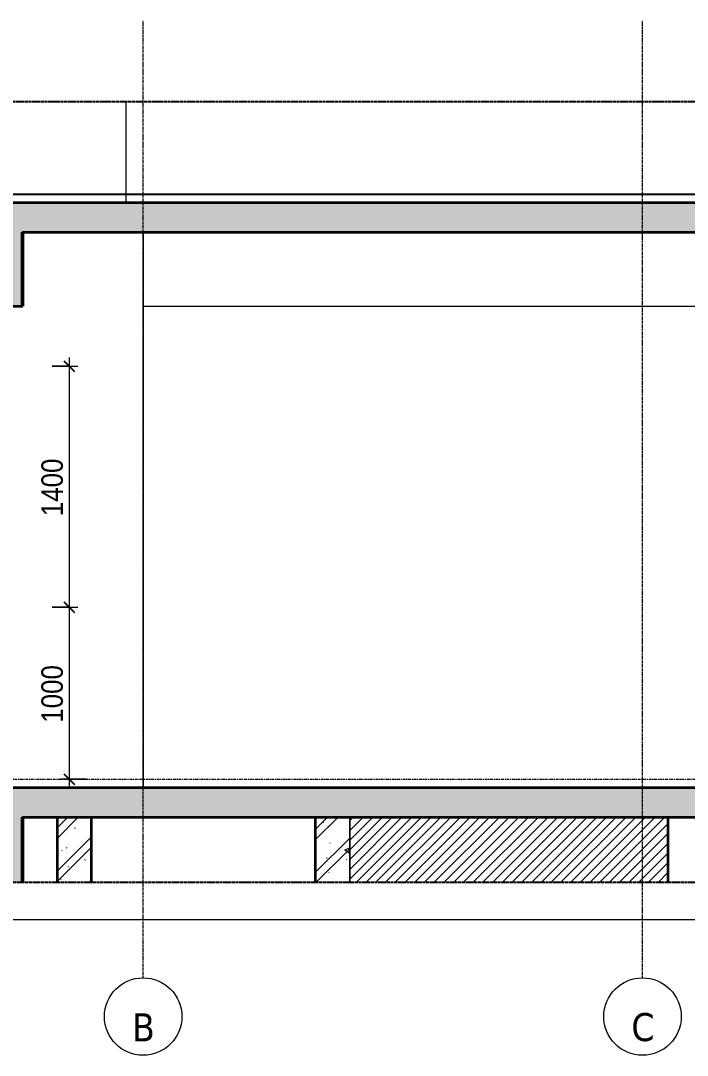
# Model space of a CAD drawing. Header units: millimetres. Extents: x 67190 to 250421, y 542 to 78637.
# Drawn here: x 98130 to 102001, y 596 to 6608 of the extents above; entities that cross this region are included whole.
import ezdxf

# ---------------------------------------------------------------- set-up
doc = ezdxf.new("R2010")
doc.units = ezdxf.units.MM
for name, pattern in [('Centre', [31.75, 6.35, -4.7625, 15.875, -4.7625]), ('Grid Line', [22.225, 12.7, -3.175, 3.175, -3.175]), ('Hidden', [7.14375, 4.7625, -2.38125]), ('IMPORT-CENTER _2_', [40.64, 25.4, -5.08, 5.08, -5.08])]:
    doc.linetypes.add(name, pattern=pattern)
for name, color, linetype, lineweight in [('0-6', 130, 'Continuous', 5), ('A-ANNO-DIMS', 211, 'Continuous', 9), ('A-ANNO-DIMS-50', 211, 'Continuous', 9), ('A-DETL-GENF', 92, 'Continuous', 18), ('A-DETL-GENF-4', 92, 'Hidden', 25), ('A-DETL-GENF-5', 9, 'Continuous', 18), ('A-DETL-MEDM', 33, 'Continuous', 35), ('A-FLOR-LEVL-2', 51, 'Centre', 9), ('A-WALL', 113, 'Continuous', 18), ('A-WALL-2', 250, 'Continuous', 35), ('A-WALL-PATT-2', 111, 'Continuous', 18), ('G-IMPT', 8, 'Continuous', 18), ('G-IMPT-3', 8, 'IMPORT-CENTER _2_', 18), ('M-EQPM', 50, 'Continuous', 18), ('M-EQPM-2', 50, 'Continuous', 25), ('S-BEAM-1', 71, 'Continuous', 5), ('S-BEAM-2', 7, 'Continuous', 18), ('S-BEAM-3', 90, 'Continuous', 50), ('S-COLS', 52, 'Continuous', 18), ('S-COLS-6', 52, 'Continuous', 35), ('S-COLS-7', 7, 'Continuous', 18), ('S-COLS-8', 9, 'Continuous', 18), ('S-GRID-1', 1, 'Grid Line', 9), ('S-GRID-IDEN', 1, 'Continuous', 9)]:
    doc.layers.add(name, color=color, linetype=linetype, lineweight=lineweight)
doc.styles.add('Tahoma_B', font='tahomabd.ttf', dxfattribs={"height": 162.5})
doc.styles.add('UTM Avo', font='', dxfattribs={"width": 0.9, "height": 125})
doc.styles.get('UTM Avo').set_extended_font_data('UTM Avo')
doc.dimstyles.new('1_Dim_chi_tiet_2_5', dxfattribs={"dimscale": 304.8, "dimtxt": 124.912619, "dimasz": 0.19685, "dimexe": 0.164042, "dimexo": 0.0625, "dimgap": 0.016404, "dimtad": 1, "dimdec": 0, "dimrnd": 5, "dimzin": 0, "dimdsep": 46, "dimtxsty": 'UTM Avo', "dimblk1": 'OBLIQUE', "dimblk2": 'OBLIQUE', "dimsah": 1, "dimcen": 0.09, "dimdle": 0.164042, "dimazin": 0, "dimtfac": 1, "dimtdec": 4, "dimtix": 1, "dimtmove": 0, "dimatfit": 3, "dimfxl": 0.328084, "dimfxlon": 1, "dimtvp": 1, "dimtolj": 1, "dimtzin": 0, "dimarcsym": 2})
pattern_1 = [(50, (101737.8, 15875), (364.368, -31.8783), [38.1, -419.1]), (355, (101737.8, 15875), (-70.486, 382.113), [30.48, -335.28]), (100.451, (101768.17, 15872.34), (293.885, 350.233), [32.38, -356.18]), (46.184, (101737.8, 15976.6), (542.158, -84.086), [57.15, -628.65]), (96.636, (101783, 15969.6), (474.805, 494.855), [48.57, -534.27]), (351.184, (101737.8, 15976.6), (474.81, 494.85), [45.72, -502.92]), (21, (101788.6, 15951.2), (303.2285, -204.5305), [38.1, -419.1]), (326, (101788.6, 15951.2), (123.604, 368.376), [30.48, -335.28]), (71.451, (101813.88, 15934.16), (426.834, 163.843), [32.38, -356.18]), (37.5, (101737.8, 15875), (6.1766, 169.1102), [3.353, -327.863, 3.353, -337.007, -336.55]), (37.5, (101737.8, 15875), (6.1766, 169.1102), [-671.576, 3.353, -333.197]), (7.5, (101737.8, 15875), (133.6389, 200.3615), [3.353, -190.703, 3.353, -320.243, -128.27]), (7.5, (101737.8, 15875), (133.6389, 200.3615), [-517.652, 3.353, -124.917]), (327.5, (101624.52, 15875), (271.1818, -11.4584), [3.353, -123.647, 3.353, -392.887, -525.78]), (327.5, (101624.52, 15875), (271.1818, -11.4584), [-523.24, 3.353, -522.427]), (317.5, (101573.72, 15875), (296.2585, 50.853), [3.353, -161.747, 3.353, -259.791, -373.38]), (317.5, (101573.72, 15875), (296.2585, 50.853), [-428.244, 3.353, -370.027]), (45, (101737.8, 15875), (-125.7236, 125.7236), []), (45, (101737.8, 16065.5), (-125.7236, 125.7236), [])]

# ---------------------------------------------------------------- blocks, each defined once
blk = doc.blocks.new('NCV_TKTC_KET CAU_rvt-3-TKCS_CĂN HỘ LOẠI 5 - MẶT CẮT 2')
at = {"layer": 'S-BEAM-1'}
for points in [[(24836.9, 4950), (24836.9, 5380), (24835.3, 5380), (24835.3, 4950)], [(24836.9, 1600), (24836.9, 1980), (24835.3, 1980), (24835.3, 1600)]]:
    blk.add_hatch(color=256, dxfattribs=at).paths.add_polyline_path(points)
at = {"layer": 'S-BEAM-2'}
for p, q in [((25536.9, 5380), (25536.9, 4950)), ((25536.9, 4950), (32235.3, 4950))]:
    blk.add_line(p, q, dxfattribs=at)
at = {"layer": 'S-BEAM-3'}
for p, q in [((24836.9, 4950), (24836.9, 5380)), ((24835.3, 4950), (24836.9, 4950)), ((24836.9, 1600), (24836.9, 1980))]:
    blk.add_line(p, q, dxfattribs=at)
at = {"layer": 'S-COLS-7'}
for p, q in [((25436.9, 6138.4), (25436.9, 5550)), ((25536.9, 4950), (25536.9, 2150))]:
    blk.add_line(p, q, dxfattribs=at)
blk = doc.blocks.new('TKTC_XREF_251221_MB TANG 2-7 - TKTC_XREF_260130_MB TANG 2-5_dwg_THU NUOC - THU NUOC-444531-TKCS_MB TẦNG 1-4746810-TKCS_CĂN HỘ LOẠI 5 - MẶT CẮT 2')
at = {"layer": 'G-IMPT'}
for p, q in [((25012, 5600), (25162, 5600)), ((25162, 5600), (25012, 5600)), ((25037, 5600), (25137, 5600)), ((25137, 5600), (25037, 5600)), ((25052.9, 5600), (25046.9, 5600)), ((25046.9, 5600), (25052.9, 5600)), ((25059.3, 5600), (25065.3, 5600)), ((25065.3, 5600), (25059.3, 5600)), ((25071.7, 5600), (25077.7, 5600)), ((25077.7, 5600), (25071.7, 5600)), ((25090.2, 5600), (25084.2, 5600)), ((25084.2, 5600), (25090.2, 5600)), ((25090.2, 5600), (25084.2, 5600)), ((25084.2, 5600), (25090.2, 5600)), ((25087, 5600), (25087, 5600)), ((25087, 5600), (25087, 5600)), ((25087, 5600), (25087, 5600)), ((25087, 5600), (25087, 5600)), ((25102.2, 5600), (25096.2, 5600)), ((25096.2, 5600), (25102.2, 5600)), ((25114.6, 5600), (25108.6, 5600)), ((25108.6, 5600), (25114.6, 5600)), ((25121, 5600), (25127, 5600)), ((25127, 5600), (25121, 5600))]:
    blk.add_line(p, q, dxfattribs=at)
blk = doc.blocks.new('TKTC_XREF_251221_MB TANG 2-7 - TKTC_XREF_260130_MB TANG 2-5_dwg_$cc-4746806-TKCS_CĂN HỘ LOẠI 5 - MẶT CẮT 2')
at = {"layer": 'G-IMPT-3'}
for p, q in [((25953.3, 5600), (25832.2, 5600)), ((25893.1, 5600), (25892.4, 5600))]:
    blk.add_line(p, q, dxfattribs=at)
at = {"layer": 'M-EQPM'}
for p, q in [((25937.8, 5600), (25847.8, 5600)), ((25847.8, 5600), (25892.8, 5600)), ((25892.5, 5600), (25892.5, 5600)), ((25892.8, 5600), (25937.8, 5600))]:
    blk.add_line(p, q, dxfattribs=at)
blk = doc.blocks.new('TKTC_XREF_251221_MB TANG 2-7 - TKTC_XREF_260130_MB TANG 2-5_dwg_CUM U_DN100-V53-TKCS_CĂN HỘ LOẠI 5 - MẶT CẮT 2')
at = {"layer": 'G-IMPT'}
for p, q in [((25838.6, 5600), (25837.1, 5600)), ((25837.1, 5600), (25849.3, 5600)), ((25838.6, 5600), (25840.9, 5600)), ((25847.7, 5600), (25838.6, 5600)), ((25839.8, 5600), (25846.6, 5600)), ((25949, 5600), (25840, 5600)), ((25840.9, 5600), (25845.5, 5600)), ((25841.2, 5600), (25841.9, 5600)), ((25841.2, 5600), (25845.2, 5600)), ((25841.9, 5600), (25844.5, 5600)), ((25841.9, 5600), (25844.5, 5600)), ((25841.9, 5600), (25844.5, 5600)), ((25844.5, 5600), (25845.2, 5600)), ((25845.5, 5600), (25847.7, 5600)), ((25942.7, 5600), (25846.4, 5600)), ((25846.4, 5600), (25849.5, 5600)), ((25849.3, 5600), (25847.7, 5600)), ((25939.5, 5600), (25849.5, 5600)), ((25942.7, 5600), (25939.5, 5600)), ((25941.3, 5600), (25939.8, 5600)), ((25939.8, 5600), (25951.9, 5600)), ((25941.3, 5600), (25943.6, 5600)), ((25950.4, 5600), (25941.3, 5600)), ((25942.4, 5600), (25949.2, 5600)), ((25943.6, 5600), (25948.1, 5600)), ((25943.8, 5600), (25944.6, 5600)), ((25943.8, 5600), (25947.8, 5600)), ((25944.6, 5600), (25947.1, 5600)), ((25944.6, 5600), (25947.1, 5600)), ((25944.6, 5600), (25947.1, 5600)), ((25947.1, 5600), (25947.8, 5600)), ((25948.1, 5600), (25950.4, 5600)), ((25951.9, 5600), (25950.4, 5600))]:
    blk.add_line(p, q, dxfattribs=at)
blk = doc.blocks.new('TKTC_XREF_251221_MB TANG 2-7 - TKTC_XREF_260130_MB TANG 2-5_dwg_$cc-V61-TKCS_CĂN HỘ LOẠI 5 - MẶT CẮT 2')
at = {"layer": 'G-IMPT-3'}
for p, q in [((25236.5, 5600), (25357.6, 5600)), ((25296.7, 5600), (25297.3, 5600))]:
    blk.add_line(p, q, dxfattribs=at)
at = {"layer": 'M-EQPM'}
for p, q in [((25297, 5600), (25252, 5600)), ((25252, 5600), (25342, 5600)), ((25342, 5600), (25297, 5600)), ((25297.3, 5600), (25297.3, 5600))]:
    blk.add_line(p, q, dxfattribs=at)
blk = doc.blocks.new('TKTC_XREF_251221_MB TANG 2-7 - TKTC_XREF_260130_MB TANG 2-5_dwg_CUM U_DN100-V62-TKCS_CĂN HỘ LOẠI 5 - MẶT CẮT 2')
at = {"layer": 'G-IMPT'}
for p, q in [((25241.6, 5600), (25239.3, 5600)), ((25247.3, 5600), (25240.5, 5600)), ((25240.7, 5600), (25240.8, 5600)), ((25240.8, 5600), (25349.7, 5600)), ((25246.1, 5600), (25241.6, 5600)), ((25241.6, 5600), (25241.6, 5600)), ((25242.6, 5600), (25241.8, 5600)), ((25245.1, 5600), (25242.6, 5600)), ((25245.1, 5600), (25242.6, 5600)), ((25245.1, 5600), (25242.6, 5600)), ((25245.9, 5600), (25245.1, 5600)), ((25248.4, 5600), (25246.1, 5600)), ((25246.1, 5600), (25246.1, 5600)), ((25247.1, 5600), (25343.4, 5600)), ((25250.3, 5600), (25340.3, 5600)), ((25344.2, 5600), (25342, 5600)), ((25349.9, 5600), (25343.1, 5600)), ((25348.8, 5600), (25344.2, 5600)), ((25344.2, 5600), (25344.2, 5600)), ((25345.2, 5600), (25344.5, 5600)), ((25347.8, 5600), (25345.2, 5600)), ((25347.8, 5600), (25345.2, 5600)), ((25347.8, 5600), (25345.2, 5600)), ((25348.5, 5600), (25347.8, 5600)), ((25351, 5600), (25348.8, 5600)), ((25348.8, 5600), (25348.8, 5600)), ((25349.7, 5600), (25349.7, 5600))]:
    blk.add_line(p, q, dxfattribs=at)
at = {"layer": 'G-IMPT', "flags": 128}
for points in [[(25248.4, 5600), (25249.9, 5600), (25249.9, 5600), (25237.8, 5600), (25237.8, 5600), (25239.3, 5600)], [(25239.3, 5600), (25239.3, 5600), (25248.4, 5600), (25248.4, 5600)], [(25245.9, 5600), (25245.9, 5600), (25241.8, 5600), (25241.8, 5600)], [(25247, 5600), (25247.1, 5600), (25250.3, 5600)], [(25343.3, 5600), (25343.4, 5600), (25340.3, 5600)], [(25351.1, 5600), (25352.6, 5600), (25352.6, 5600), (25340.4, 5600), (25340.4, 5600), (25342, 5600)], [(25342, 5600), (25342, 5600), (25351.1, 5600), (25351, 5600)], [(25348.5, 5600), (25348.5, 5600), (25344.5, 5600), (25344.5, 5600)]]:
    blk.add_lwpolyline(points, dxfattribs=at)
blk = doc.blocks.new('TKTC_XREF_251221_MB TANG 2-7 - TKTC_XREF_260130_MB TANG 2-5_dwg_$cc-V63-TKCS_CĂN HỘ LOẠI 5 - MẶT CẮT 2')
at = {"layer": 'G-IMPT-3'}
for p, q in [((25790.8, 5600), (25669.7, 5600)), ((25729.8, 5600), (25730.6, 5600))]:
    blk.add_line(p, q, dxfattribs=at)
at = {"layer": 'M-EQPM'}
for p, q in [((25685.2, 5600), (25685.2, 5600)), ((25730.2, 5600), (25729.9, 5600)), ((25729.9, 5600), (25730.5, 5600)), ((25730.5, 5600), (25730.2, 5600))]:
    blk.add_line(p, q, dxfattribs=at)
blk = doc.blocks.new('TKTC_XREF_251221_MB TANG 2-7 - TKTC_XREF_260130_MB TANG 2-5_dwg_CUM U_DN100-V64-TKCS_CĂN HỘ LOẠI 5 - MẶT CẮT 2')
at = {"layer": 'G-IMPT'}
for p, q in [((25666.2, 5600), (25667, 5600)), ((25667, 5600), (25666.2, 5600)), ((25666.2, 5600), (25667, 5600)), ((25667, 5600), (25666.2, 5600)), ((25671.3, 5600), (25667, 5600)), ((25667, 5600), (25671.3, 5600)), ((25671.3, 5600), (25667, 5600)), ((25667, 5600), (25671.3, 5600)), ((25672.1, 5600), (25672.1, 5600)), ((25672.1, 5600), (25672.1, 5600)), ((25672.1, 5600), (25675.8, 5600)), ((25675.8, 5600), (25672.1, 5600)), ((25675.8, 5600), (25672.1, 5600)), ((25675.8, 5600), (25672.1, 5600)), ((25672.1, 5600), (25675.8, 5600)), ((25675.8, 5600), (25672.1, 5600)), ((25675.8, 5600), (25672.1, 5600)), ((25675.8, 5600), (25672.1, 5600)), ((25675.8, 5600), (25677.4, 5600)), ((25677.4, 5600), (25675.8, 5600)), ((25675.8, 5600), (25677.4, 5600)), ((25677.4, 5600), (25675.8, 5600)), ((25677.4, 5600), (25728.7, 5600)), ((25677.4, 5600), (25728.7, 5600)), ((25677.4, 5600), (25728.7, 5600)), ((25677.4, 5600), (25728.7, 5600)), ((25728.7, 5600), (25775.6, 5600)), ((25775.6, 5600), (25728.7, 5600)), ((25728.7, 5600), (25728.7, 5600)), ((25728.7, 5600), (25781.8, 5600)), ((25781.8, 5600), (25728.7, 5600))]:
    blk.add_line(p, q, dxfattribs=at)
blk = doc.blocks.new('TKTC_XREF_251221_MB TANG 2-7 - TKTC_XREF_260130_MB TANG 2-5_dwg_$cc-V54-TKCS_CĂN HỘ LOẠI 5 - MẶT CẮT 2')
at = {"layer": 'G-IMPT-3'}
for p, q in [((24346.1, 5600), (24499.1, 5600)), ((24422.6, 5600), (24422.6, 5600))]:
    blk.add_line(p, q, dxfattribs=at)
at = {"layer": 'M-EQPM'}
for p, q in [((24422.6, 5600), (24368.5, 5600)), ((24368.5, 5600), (24422.6, 5600)), ((24422.6, 5600), (24410, 5600)), ((24410, 5600), (24422.6, 5600)), ((24422.6, 5600), (24435.1, 5600)), ((24435.1, 5600), (24422.6, 5600)), ((24479.4, 5600), (24479.4, 5600))]:
    blk.add_line(p, q, dxfattribs=at)
blk = doc.blocks.new('TKTC_XREF_251221_MB TANG 2-7 - TKTC_XREF_260130_MB TANG 2-5_dwg_CUM U_DN100-V55-TKCS_CĂN HỘ LOẠI 5 - MẶT CẮT 2')
at = {"layer": 'G-IMPT'}
for p, q in [((24422.6, 5600), (24355.5, 5600)), ((24355.5, 5600), (24422.6, 5600)), ((24422.6, 5600), (24363.2, 5600)), ((24363.2, 5600), (24422.6, 5600)), ((24422.6, 5600), (24422.6, 5600)), ((24487.4, 5600), (24422.6, 5600)), ((24487.4, 5600), (24422.6, 5600)), ((24487.4, 5600), (24422.6, 5600)), ((24487.4, 5600), (24422.6, 5600)), ((24489.3, 5600), (24487.4, 5600)), ((24487.4, 5600), (24489.3, 5600)), ((24489.3, 5600), (24487.4, 5600)), ((24487.4, 5600), (24489.3, 5600)), ((24494.1, 5600), (24489.3, 5600)), ((24489.3, 5600), (24494.1, 5600)), ((24489.3, 5600), (24494.1, 5600)), ((24489.3, 5600), (24494.1, 5600)), ((24494.1, 5600), (24489.3, 5600)), ((24489.3, 5600), (24494.1, 5600)), ((24489.3, 5600), (24494.1, 5600)), ((24489.3, 5600), (24494.1, 5600)), ((24494.1, 5600), (24494.1, 5600)), ((24494.1, 5600), (24494.1, 5600)), ((24495.1, 5600), (24500.5, 5600)), ((24500.5, 5600), (24495.1, 5600)), ((24495.1, 5600), (24500.5, 5600)), ((24500.5, 5600), (24495.1, 5600)), ((24501.5, 5600), (24500.5, 5600)), ((24500.5, 5600), (24501.5, 5600)), ((24501.5, 5600), (24500.5, 5600)), ((24500.5, 5600), (24501.5, 5600))]:
    blk.add_line(p, q, dxfattribs=at)
blk = doc.blocks.new('TKTC_XREF_251221_MB TANG 2-7 - TKTC_XREF_260130_MB TANG 2-5_dwg_CUM U_DN100-V48-TKCS_CĂN HỘ LOẠI 5 - MẶT CẮT 2')
at = {"layer": 'G-IMPT'}
for p, q in [((28978.7, 5600), (28980.9, 5600)), ((28979.8, 5600), (28986.6, 5600)), ((28980.1, 5600), (28980.4, 5600)), ((29089.4, 5600), (28980.4, 5600)), ((28980.9, 5600), (28985.5, 5600)), ((28981, 5600), (28980.9, 5600)), ((28981.2, 5600), (28981.9, 5600)), ((28981.9, 5600), (28984.4, 5600)), ((28981.9, 5600), (28984.5, 5600)), ((28981.9, 5600), (28984.5, 5600)), ((28984.4, 5600), (28985.2, 5600)), ((28985.5, 5600), (28987.8, 5600)), ((28985.5, 5600), (28985.5, 5600)), ((29083.1, 5600), (28986.7, 5600)), ((29079.9, 5600), (28989.9, 5600)), ((29081.3, 5600), (29083.6, 5600)), ((29082.4, 5600), (29089.3, 5600)), ((29083.6, 5600), (29088.1, 5600)), ((29083.6, 5600), (29083.6, 5600)), ((29083.8, 5600), (29084.5, 5600)), ((29084.5, 5600), (29087.1, 5600)), ((29084.6, 5600), (29087.1, 5600)), ((29084.6, 5600), (29087.1, 5600)), ((29087.1, 5600), (29087.8, 5600)), ((29088.1, 5600), (29090.4, 5600)), ((29088.1, 5600), (29088.1, 5600)), ((29089, 5600), (29089.4, 5600))]:
    blk.add_line(p, q, dxfattribs=at)
at = {"layer": 'G-IMPT', "flags": 128}
for points in [[(28978.7, 5600), (28977.2, 5600), (28977.2, 5600), (28989.3, 5600), (28989.3, 5600), (28987.8, 5600)], [(28987.8, 5600), (28987.8, 5600), (28978.7, 5600), (28978.7, 5600)], [(28981.2, 5600), (28981.2, 5600), (28985.2, 5600), (28985.2, 5600)], [(28986.4, 5600), (28986.7, 5600), (28989.9, 5600)], [(29081.3, 5600), (29079.8, 5600), (29079.8, 5600), (29091.9, 5600), (29091.9, 5600), (29090.4, 5600)], [(29082.7, 5600), (29083.1, 5600), (29079.9, 5600)], [(29090.4, 5600), (29090.4, 5600), (29081.3, 5600), (29081.3, 5600)], [(29083.8, 5600), (29083.8, 5600), (29087.8, 5600), (29087.9, 5600)]]:
    blk.add_lwpolyline(points, dxfattribs=at)
blk = doc.blocks.new('TKTC_XREF_251221_MB TANG 2-7 - TKTC_XREF_260130_MB TANG 2-5_dwg_$cc-V47-TKCS_CĂN HỘ LOẠI 5 - MẶT CẮT 2')
at = {"layer": 'G-IMPT-3'}
for p, q in [((29095.5, 5600), (28974.4, 5600)), ((29035.3, 5600), (29034.5, 5600))]:
    blk.add_line(p, q, dxfattribs=at)
at = {"layer": 'M-EQPM'}
for p, q in [((29079.9, 5600), (28989.9, 5600)), ((28989.9, 5600), (29034.9, 5600)), ((29034.6, 5600), (29034.6, 5600)), ((29034.9, 5600), (29079.9, 5600))]:
    blk.add_line(p, q, dxfattribs=at)
blk = doc.blocks.new('TKTC_XREF_251221_MB TANG 2-7 - TKTC_XREF_251221_MB TANG 2-7-2039446-TKCS_CĂN HỘ LOẠI 5 - MẶT CẮT 2')
at = {"layer": 'M-EQPM'}
for p, q in [((25184.8, 5600), (25334.5, 5600)), ((25334.5, 5600), (25184.8, 5600)), ((25235.1, 5600), (25354.5, 5600)), ((25354.5, 5600), (25235.1, 5600)), ((25235.1, 5600), (25354.5, 5600)), ((25354.5, 5600), (25235.1, 5600)), ((25237, 5600), (25352.7, 5600)), ((25352.7, 5600), (25237, 5600)), ((25237, 5600), (25352.7, 5600)), ((25352.7, 5600), (25237, 5600)), ((25334.6, 5600), (25384.4, 5600)), ((25384.4, 5600), (25334.6, 5600)), ((25637.4, 5600), (25677.4, 5600)), ((25677.4, 5600), (25637.4, 5600)), ((25677.4, 5600), (25787.3, 5600)), ((25787.3, 5600), (25677.4, 5600)), ((25955, 5600), (25835.2, 5600)), ((25835.2, 5600), (25955, 5600)), ((25954.7, 5600), (25835.2, 5600)), ((25835.2, 5600), (25954.7, 5600)), ((26851.2, 5600), (26735.3, 5600)), ((26735.3, 5600), (26735.6, 5600)), ((26735.6, 5600), (26851.5, 5600)), ((26851.5, 5600), (26851.2, 5600))]:
    blk.add_line(p, q, dxfattribs=at)
at = {"layer": 'M-EQPM-2'}
blk.add_line((23536.9, 5600), (34114, 5600), dxfattribs=at)
for name, p in [('TKTC_XREF_251221_MB TANG 2-7 - TKTC_XREF_260130_MB TANG 2-5_dwg_THU NUOC - THU NUOC-444531-TKCS_MB TẦNG 1-4746810-TKCS_CĂN HỘ LOẠI 5 - MẶT CẮT 2', (-126.7, 0)), ('TKTC_XREF_251221_MB TANG 2-7 - TKTC_XREF_260130_MB TANG 2-5_dwg_THU NUOC - THU NUOC-444531-TKCS_MB TẦNG 1-4746810-TKCS_CĂN HỘ LOẠI 5 - MẶT CẮT 2', (-126.7, 0)), ('TKTC_XREF_251221_MB TANG 2-7 - TKTC_XREF_260130_MB TANG 2-5_dwg_THU NUOC - THU NUOC-444531-TKCS_MB TẦNG 1-4746810-TKCS_CĂN HỘ LOẠI 5 - MẶT CẮT 2', (-126.7, 0)), ('TKTC_XREF_251221_MB TANG 2-7 - TKTC_XREF_260130_MB TANG 2-5_dwg_THU NUOC - THU NUOC-444531-TKCS_MB TẦNG 1-4746810-TKCS_CĂN HỘ LOẠI 5 - MẶT CẮT 2', (0, 0)), ('TKTC_XREF_251221_MB TANG 2-7 - TKTC_XREF_260130_MB TANG 2-5_dwg_$cc-V54-TKCS_CĂN HỘ LOẠI 5 - MẶT CẮT 2', (847, 0)), ('TKTC_XREF_251221_MB TANG 2-7 - TKTC_XREF_260130_MB TANG 2-5_dwg_CUM U_DN100-V55-TKCS_CĂN HỘ LOẠI 5 - MẶT CẮT 2', (847, 0)), ('TKTC_XREF_251221_MB TANG 2-7 - TKTC_XREF_260130_MB TANG 2-5_dwg_$cc-V61-TKCS_CĂN HỘ LOẠI 5 - MẶT CẮT 2', (0, 0)), ('TKTC_XREF_251221_MB TANG 2-7 - TKTC_XREF_260130_MB TANG 2-5_dwg_$cc-V61-TKCS_CĂN HỘ LOẠI 5 - MẶT CẮT 2', (0, 0)), ('TKTC_XREF_251221_MB TANG 2-7 - TKTC_XREF_260130_MB TANG 2-5_dwg_CUM U_DN100-V62-TKCS_CĂN HỘ LOẠI 5 - MẶT CẮT 2', (0, 0)), ('TKTC_XREF_251221_MB TANG 2-7 - TKTC_XREF_260130_MB TANG 2-5_dwg_CUM U_DN100-V62-TKCS_CĂN HỘ LOẠI 5 - MẶT CẮT 2', (0, 0)), ('TKTC_XREF_251221_MB TANG 2-7 - TKTC_XREF_260130_MB TANG 2-5_dwg_CUM U_DN100-V64-TKCS_CĂN HỘ LOẠI 5 - MẶT CẮT 2', (0, 0)), ('TKTC_XREF_251221_MB TANG 2-7 - TKTC_XREF_260130_MB TANG 2-5_dwg_$cc-V63-TKCS_CĂN HỘ LOẠI 5 - MẶT CẮT 2', (0, 0)), ('TKTC_XREF_251221_MB TANG 2-7 - TKTC_XREF_260130_MB TANG 2-5_dwg_$cc-4746806-TKCS_CĂN HỘ LOẠI 5 - MẶT CẮT 2', (0, 0)), ('TKTC_XREF_251221_MB TANG 2-7 - TKTC_XREF_260130_MB TANG 2-5_dwg_CUM U_DN100-V53-TKCS_CĂN HỘ LOẠI 5 - MẶT CẮT 2', (0, 0)), ('TKTC_XREF_251221_MB TANG 2-7 - TKTC_XREF_260130_MB TANG 2-5_dwg_THU NUOC - THU NUOC-444531-TKCS_MB TẦNG 1-4746810-TKCS_CĂN HỘ LOẠI 5 - MẶT CẮT 2', (850, 0)), ('TKTC_XREF_251221_MB TANG 2-7 - TKTC_XREF_260130_MB TANG 2-5_dwg_$cc-4746806-TKCS_CĂN HỘ LOẠI 5 - MẶT CẮT 2', (900.3, 0)), ('TKTC_XREF_251221_MB TANG 2-7 - TKTC_XREF_260130_MB TANG 2-5_dwg_$cc-V47-TKCS_CĂN HỘ LOẠI 5 - MẶT CẮT 2', (-2241.8, 0)), ('TKTC_XREF_251221_MB TANG 2-7 - TKTC_XREF_260130_MB TANG 2-5_dwg_CUM U_DN100-V48-TKCS_CĂN HỘ LOẠI 5 - MẶT CẮT 2', (-2241.8, 0)), ('TKTC_XREF_251221_MB TANG 2-7 - TKTC_XREF_260130_MB TANG 2-5_dwg_CUM U_DN100-V48-TKCS_CĂN HỘ LOẠI 5 - MẶT CẮT 2', (-2241.8, 0))]:
    blk.add_blockref(name, p)
blk = doc.blocks.new('BORDER VIEW - BORDER VIEW-2590364-TKCS_CĂN HỘ LOẠI 5 - MẶT CẮT 2')
at = {"layer": 'A-DETL-GENF-4'}
for p, q in [((23077.4, 6138.4), (33964, 6138.4)), ((33964, 1600), (23077.4, 1600))]:
    blk.add_line(p, q, dxfattribs=at)
blk = doc.blocks.new('Grid - M_Grid Head - Circle-353313-TKCS_CĂN HỘ LOẠI 5 - MẶT CẮT 2')
at = {"layer": 'S-GRID-IDEN'}
blk.add_circle((25536.9, 821.1), 225, dxfattribs=at)
blk = doc.blocks.new('DIMBLOCK70-TKCS_CĂN HỘ LOẠI 5 - MẶT CẮT 2')
at = {"layer": 'A-ANNO-DIMS-50'}
for p, q in [((98041.2, 1485.2), (98041.2, 1335.2)), ((98041.2, 1385.2), (98041.2, 1485.2)), ((106641.2, 1485.2), (106641.2, 1335.2)), ((106641.2, 1385.2), (106641.2, 1485.2)), ((98041.2, 1385.2), (106641.2, 1385.2))]:
    blk.add_line(p, q, dxfattribs=at)
at = {"layer": 'A-ANNO-DIMS-50', "lineweight": 25}
for p, q in [((98041.2, 1385.2), (98011.2, 1355.2)), ((98041.2, 1385.2), (98071.2, 1415.2)), ((106641.2, 1385.2), (106611.2, 1355.2)), ((106641.2, 1385.2), (106671.2, 1415.2))]:
    blk.add_line(p, q, dxfattribs=at)
at = {"layer": 'A-ANNO-DIMS-50', "color": 0, "insert": (102170, 1547.6), "char_height": 125, "width": 410.824, "attachment_point": 1, "line_spacing_factor": 1.110334, "style": 'UTM Avo'}
blk.add_mtext('8600', dxfattribs=at)
blk = doc.blocks.new('_Oblique')
at = {"color": 0, "linetype": 'ByBlock', "lineweight": -2}
blk.add_line((-0.5, -0.5), (0.5, 0.5), dxfattribs=at)
blk = doc.blocks.new('DIMBLOCK72-TKCS_CĂN HỘ LOẠI 5 - MẶT CẮT 2')
at = {"layer": 'A-ANNO-DIMS-50', "lineweight": 25}
for p, q in [((98412.5, 4600), (98382.5, 4630)), ((98412.5, 4600), (98442.5, 4570)), ((98412.5, 3200), (98382.5, 3230)), ((98412.5, 3200), (98442.5, 3170))]:
    blk.add_line(p, q, dxfattribs=at)
at = {"layer": 'A-ANNO-DIMS-50'}
for p, q in [((98412.5, 4650), (98412.5, 3200)), ((98312.5, 4600), (98462.5, 4600)), ((98412.5, 4600), (98312.5, 4600)), ((98312.5, 3200), (98462.5, 3200)), ((98412.5, 3200), (98312.5, 3200))]:
    blk.add_line(p, q, dxfattribs=at)
at = {"layer": 'A-ANNO-DIMS-50', "color": 0, "insert": (98250.1, 3728.8), "char_height": 125, "width": 410.824, "attachment_point": 1, "rotation": 90, "line_spacing_factor": 1.110334, "style": 'UTM Avo'}
blk.add_mtext('1400', dxfattribs=at)
blk = doc.blocks.new('DIMBLOCK73-TKCS_CĂN HỘ LOẠI 5 - MẶT CẮT 2')
at = {"layer": 'A-ANNO-DIMS-50'}
for p, q in [((98312.5, 3200), (98462.5, 3200)), ((98412.5, 3200), (98312.5, 3200)), ((98412.5, 3200), (98412.5, 2150)), ((98512.5, 2200), (98362.5, 2200)), ((98412.5, 2200), (98512.5, 2200))]:
    blk.add_line(p, q, dxfattribs=at)
at = {"layer": 'A-ANNO-DIMS-50', "lineweight": 25}
for p, q in [((98412.5, 3200), (98382.5, 3230)), ((98412.5, 3200), (98442.5, 3170)), ((98412.5, 2200), (98382.5, 2230)), ((98412.5, 2200), (98442.5, 2170))]:
    blk.add_line(p, q, dxfattribs=at)
at = {"layer": 'A-ANNO-DIMS-50', "color": 0, "insert": (98250.1, 2528.8), "char_height": 125, "width": 410.824, "attachment_point": 1, "rotation": 90, "line_spacing_factor": 1.110334, "style": 'UTM Avo'}
blk.add_mtext('1000', dxfattribs=at)

msp = doc.modelspace()

# ---------------------------------------------------------------- hatches: boundary and pattern name
at = {"layer": 'A-DETL-GENF-5'}
h = msp.add_hatch(dxfattribs=at)
h.set_pattern_fill('FP_8', color=256, style=0, pattern_type=2)
h.set_pattern_definition(pattern_1)
h.paths.add_polyline_path([(98139.6, 1600), (98139.6, 1980), (102141.2, 1980), (102141.2, 1750), (102341.2, 1750), (102341.2, 1980), (104441.6, 1980), (104441.6, 1930), (106239.2, 1930), (106239.2, 1700), (106839.2, 1700), (106839.2, 1950), (107418.3, 1950), (107418.3, 2150), (96839.6, 2150), (96839.6, 2300), (96639.6, 2300), (96639.6, 1700), (96839.6, 1700), (96839.6, 1950), (97841.2, 1950), (97841.2, 1600), (98102.3, 1600)])
h.paths.add_polyline_path([(98139.6, 4950), (98139.6, 5380), (102141.2, 5380), (102141.2, 5150), (102341.2, 5150), (102341.2, 5380), (104441.6, 5380), (104441.6, 5330), (106239.2, 5330), (106239.2, 5100), (106839.2, 5100), (106839.2, 5350), (107418.3, 5350), (107418.3, 5550), (97841.2, 5550), (97841.2, 5500), (96841.2, 5500), (96841.2, 5700), (96639.6, 5700), (96639.6, 5100), (96839.6, 5100), (96839.6, 5330), (97841.2, 5330), (97841.2, 4950), (98041.2, 4950)])
at = {"layer": 'A-WALL-PATT-2'}
h = msp.add_hatch(dxfattribs=at)
h.set_pattern_fill('FP_9', color=256, style=0, pattern_type=2)
h.set_pattern_definition([(45, (101737.806, 15875), (-28.28427, 28.28427), [])])
h.paths.add_polyline_path([(101891.2, 1600), (101891.2, 1980), (100041.2, 1980), (100041.2, 1600), (101776.6, 1600)])
at = {"layer": 'S-COLS-8'}
h = msp.add_hatch(dxfattribs=at)
h.set_pattern_fill('FP_8', color=256, style=0, pattern_type=2)
h.set_pattern_definition(pattern_1)
h.paths.add_polyline_path([(98541.2, 1600), (98541.2, 1980), (98341.2, 1980), (98341.2, 1600)])
h = msp.add_hatch(dxfattribs=at)
h.set_pattern_fill('FP_8', color=256, style=0, pattern_type=2)
h.set_pattern_definition(pattern_1)
h.paths.add_polyline_path([(98541.2, 1600), (98541.2, 1980), (98341.2, 1980), (98341.2, 1600)])
h = msp.add_hatch(dxfattribs=at)
h.set_pattern_fill('FP_8', color=256, style=0, pattern_type=2)
h.set_pattern_definition(pattern_1)
h.paths.add_polyline_path([(100041.2, 1600), (100041.2, 1980), (99841.2, 1980), (99841.2, 1600), (100001.2, 1600)])
h = msp.add_hatch(dxfattribs=at)
h.set_pattern_fill('FP_8', color=256, style=0, pattern_type=2)
h.set_pattern_definition(pattern_1)
h.paths.add_polyline_path([(100041.2, 1600), (100041.2, 1980), (99841.2, 1980), (99841.2, 1600), (100001.2, 1600)])

# ---------------------------------------------------------------- linework, layer by layer
at = {"layer": 'A-DETL-MEDM'}
for p, q in [((106820.8, 5550), (97841.2, 5550)), ((98139.6, 4950), (98139.6, 5380)), ((98139.6, 5380), (102141.2, 5380)), ((97841.2, 4950), (98139.6, 4950)), ((106839.2, 2150), (96839.6, 2150)), ((98139.6, 1600), (98139.6, 1980)), ((98139.6, 1980), (102141.2, 1980))]:
    msp.add_line(p, q, dxfattribs=at)
at = {"layer": 'A-FLOR-LEVL-2'}
for p, q in [((95702, 5600), (108324.4, 5600)), ((95702, 2200), (108324.4, 2200))]:
    msp.add_line(p, q, dxfattribs=at)
at = {"layer": 'A-WALL'}
msp.add_line((100041.2, 1980), (100041.2, 1600), dxfattribs=at)
at = {"layer": 'A-WALL-2'}
msp.add_line((101891.2, 1600), (101891.2, 1980), dxfattribs=at)
at = {"layer": 'S-COLS'}
msp.add_line((100041.2, 1600), (100041.2, 1980), dxfattribs=at)
at = {"layer": 'S-COLS-6'}
for p, q in [((98341.2, 1980), (98341.2, 1600)), ((98541.2, 1600), (98541.2, 1980)), ((99841.2, 1980), (99841.2, 1600))]:
    msp.add_line(p, q, dxfattribs=at)
at = {"layer": 'S-GRID-1'}
for p, q in [((98841.2, 5358), (98841.2, 6608)), ((101741.2, 5358), (101741.2, 6608)), ((98841.2, 2296.1), (98841.2, 5358)), ((101741.2, 2296.1), (101741.2, 5358)), ((98841.2, 1046.1), (98841.2, 2296.1)), ((101741.2, 1046.1), (101741.2, 2296.1))]:
    msp.add_line(p, q, dxfattribs=at)

# ---------------------------------------------------------------- block references
at = {"layer": '0-6'}
msp.add_blockref('NCV_TKTC_KET CAU_rvt-3-TKCS_CĂN HỘ LOẠI 5 - MẶT CẮT 2', (73304.3, 0), dxfattribs=at)
at = {"layer": 'A-DETL-GENF'}
msp.add_blockref('BORDER VIEW - BORDER VIEW-2590364-TKCS_CĂN HỘ LOẠI 5 - MẶT CẮT 2', (73304.3, 0), dxfattribs=at)
at = {"layer": 'M-EQPM'}
msp.add_blockref('TKTC_XREF_251221_MB TANG 2-7 - TKTC_XREF_251221_MB TANG 2-7-2039446-TKCS_CĂN HỘ LOẠI 5 - MẶT CẮT 2', (73304.3, 0), dxfattribs=at)
at = {"layer": 'S-GRID-IDEN'}
for p in [(73304.3, 0), (76204.3, 0)]:
    msp.add_blockref('Grid - M_Grid Head - Circle-353313-TKCS_CĂN HỘ LOẠI 5 - MẶT CẮT 2', p, dxfattribs=at)

# ---------------------------------------------------------------- dimensions: what is measured, and where the dimension line sits
at = {"layer": 'A-ANNO-DIMS'}
for base, p1, p2, override, picture, middle in [((98412.5, 3200), (98312.5, 4600), (98312.5, 3200), {"dimpost": '<>', "dimfxl": 1400}, 'DIMBLOCK72-TKCS_CĂN HỘ LOẠI 5 - MẶT CẮT 2', (98342.8, 3900)), ((98412.5, 2200), (98312.5, 3200), (98512.5, 2200), {"dimpost": '<>', "dimfxl": 1019.803903}, 'DIMBLOCK73-TKCS_CĂN HỘ LOẠI 5 - MẶT CẮT 2', (98342.8, 2700))]:
    dim = msp.add_linear_dim(base=base, p1=p1, p2=p2, angle=90, dimstyle='1_Dim_chi_tiet_2_5', override=override, dxfattribs=at)
    dim.commit()
    dim.dimension.update_dxf_attribs({"geometry": picture, "text_midpoint": middle})
dim = msp.add_linear_dim(base=(106641.2, 1385.2), p1=(98041.2, 1485.2), p2=(106641.2, 1485.2), dimstyle='1_Dim_chi_tiet_2_5', override={"dimpost": '<>', "dimfxl": 8600}, dxfattribs=at)
dim.commit()
dim.dimension.update_dxf_attribs({"geometry": 'DIMBLOCK70-TKCS_CĂN HỘ LOẠI 5 - MẶT CẮT 2', "text_midpoint": (102341.2, 1454.9)})

# ---------------------------------------------------------------- next in the draw order: texts
at = {"layer": 'S-GRID-IDEN', "char_height": 162.5, "attachment_point": 5, "line_spacing_factor": 0.996129, "style": 'Tahoma_B', "bg_fill": 3, "box_fill_scale": 1.25, "bg_fill_color": 256, "bg_fill_true_color": 13158600, "bg_fill_transparency": 0}
for s, insert, width in [('\\pt634.99962,1269.99925,1905.0005,2540.00013,3174.99975,3809.99937,4445.00062,5080.00025,5714.99987,6349.9995,6985.00075,7620.00037,8255,8889.99962,9524.99925,10160.0005,10795.00013,11429.99975,12064.99938,12700.00063,13335.00025,13969.99988,14604.9995,15240.00075,15875.00038,16510,17144.99963,17779.99925,18415.0005,19050.00013,19684.99975,20319.99938;B', (98843.3, 758.7), 155.5), ('\\pt634.99962,1269.99925,1905.0005,2540.00013,3174.99975,3809.99937,4445.00062,5080.00025,5714.99987,6349.9995,6985.00075,7620.00037,8255,8889.99962,9524.99925,10160.0005,10795.00013,11429.99975,12064.99938,12700.00063,13335.00025,13969.99988,14604.9995,15240.00075,15875.00038,16510,17144.99963,17779.99925,18415.0005,19050.00013,19684.99975,20319.99938;C', (101743.3, 758.7), 152)]:
    msp.add_mtext(s, dxfattribs=dict(at, insert=insert, width=width))

doc.saveas('drawing.dxf')
